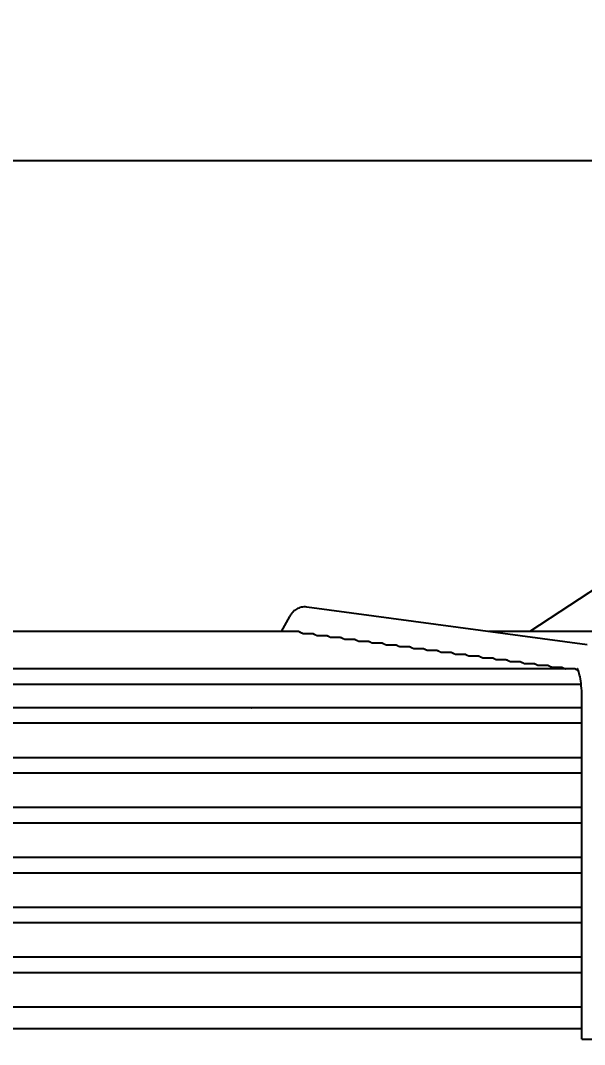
# Model space of a CAD drawing. Header units: millimetres. Extents: x 17046 to 32328, y 18593 to 29476.
# Drawn here: x 17128.73 to 17132.83, y 18984.28 to 18991.71 of the extents above; entities that cross this region are included whole.
import ezdxf

# ---------------------------------------------------------------- set-up
doc = ezdxf.new("R2010")
doc.units = ezdxf.units.MM
doc.header["$LTSCALE"] = 5
doc.layers.add('UNIT', color=6, linetype='Continuous')
doc.layers.add('WS-NO-CONTROL', color=3, linetype='Continuous')
doc.styles.add('SUBMITTAL', font='romans.shx', dxfattribs={"width": 0.75})
doc.dimstyles.new('SUBMITTAL', dxfattribs={"dimtxt": 0.09375, "dimasz": 0.09375, "dimexe": 0.03125, "dimexo": 0.0625, "dimgap": 0.0625, "dimtad": 0, "dimdec": 4, "dimzin": 4, "dimdsep": 46, "dimlunit": 4, "dimtxsty": 'SUBMITTAL', "dimcen": 0.09375, "dimclre": 6, "dimadec": 0, "dimazin": 0, "dimtfac": 1, "dimtdec": 0, "dimtofl": 0, "dimtmove": 0, "dimatfit": 3, "dimfxl": 0, "dimfrac": 2, "dimtolj": 1, "dimtzin": 4, "dimarcsym": 0})

# ---------------------------------------------------------------- blocks, each defined once
blk = doc.blocks.new('*D71')
at = {"layer": 'WS-NO-CONTROL', "color": 6, "lineweight": -2}
for p, q in [((17101.1492, 18976.129), (17101.1492, 19017.2585)), ((17159.2999, 18975.8606), (17159.2999, 19017.2585))]:
    blk.add_line(p, q, dxfattribs=at)
at = {"layer": 'WS-NO-CONTROL', "color": 3, "lineweight": -2}
for p, q in [((17101.1492, 19014.4417), (17096.2198, 19014.4417)), ((17154.3705, 19014.4417), (17106.0786, 19014.4417))]:
    blk.add_line(p, q, dxfattribs=at)
at = {"layer": 'WS-NO-CONTROL', "color": 3}
for points in [[(17106.0786, 19015.2633), (17106.0786, 19013.6202), (17101.1492, 19014.4417)], [(17154.3705, 19015.2633), (17154.3705, 19013.6202), (17159.2999, 19014.4417)]]:
    blk.add_solid(points, dxfattribs=at)
at = {"layer": 'WS-NO-CONTROL', "color": 3, "insert": (17077.4704, 19014.4417), "char_height": 4.9294, "attachment_point": 5, "style": 'SUBMITTAL'}
blk.add_mtext('\\A1;4\'-10 1/8"', dxfattribs=at)
blk = doc.blocks.new('*D72')
at = {"layer": 'WS-NO-CONTROL', "color": 6, "lineweight": -2}
for p, q in [((17101.1492, 18976.129), (17101.1492, 19003.6626)), ((17136.7861, 18975.8606), (17136.7861, 19003.6626))]:
    blk.add_line(p, q, dxfattribs=at)
at = {"layer": 'WS-NO-CONTROL', "color": 3, "lineweight": -2}
for p, q in [((17101.1492, 19000.8458), (17096.2198, 19000.8458)), ((17131.8567, 19000.8458), (17106.0786, 19000.8458))]:
    blk.add_line(p, q, dxfattribs=at)
at = {"layer": 'WS-NO-CONTROL', "color": 3}
for points in [[(17106.0786, 19001.6673), (17106.0786, 19000.0242), (17101.1492, 19000.8458)], [(17131.8567, 19001.6673), (17131.8567, 19000.0242), (17136.7861, 19000.8458)]]:
    blk.add_solid(points, dxfattribs=at)
at = {"layer": 'WS-NO-CONTROL', "color": 3, "insert": (17077.4704, 19000.8458), "char_height": 4.9294, "attachment_point": 5, "style": 'SUBMITTAL'}
blk.add_mtext('\\A1;2\'-11 5/8"', dxfattribs=at)

msp = doc.modelspace()

# ---------------------------------------------------------------- linework, layer by layer
at = {"layer": 'UNIT'}
for p, q in [((17123.7116, 18990.6942), (17133.791, 18990.6942)), ((17133.3663, 18987.8889), (17132.4294, 18987.2749)), ((17132.8461, 18987.1783), (17130.8106, 18987.4529)), ((17130.6858, 18987.383), (17130.6258, 18987.2749)), ((17130.7526, 18987.2749), (17126.75, 18987.2749)), ((17130.7861, 18987.2601), (17130.8545, 18987.2601)), ((17130.8861, 18987.2466), (17130.9547, 18987.2466)), ((17130.9862, 18987.2331), (17131.0549, 18987.2331)), ((17133.6355, 18987.2749), (17132.1299, 18987.2749)), ((17131.0864, 18987.2196), (17131.1552, 18987.2196)), ((17131.1866, 18987.2061), (17131.2555, 18987.2061)), ((17131.2868, 18987.1926), (17131.3556, 18987.1926)), ((17131.387, 18987.1791), (17131.4558, 18987.1791)), ((17131.4872, 18987.1657), (17131.5561, 18987.1657)), ((17131.5873, 18987.1522), (17131.6563, 18987.1522)), ((17131.6875, 18987.1387), (17131.7565, 18987.1387)), ((17131.7877, 18987.1252), (17131.8567, 18987.1252)), ((17131.8879, 18987.1117), (17131.9569, 18987.1117)), ((17131.9881, 18987.0982), (17132.0572, 18987.0982)), ((17132.0883, 18987.0847), (17132.1575, 18987.0847)), ((17132.7587, 18987.0037), (17124.7439, 18987.0037)), ((17132.1884, 18987.0712), (17132.2576, 18987.0712)), ((17132.2886, 18987.0577), (17132.3578, 18987.0577)), ((17132.3888, 18987.0442), (17132.4581, 18987.0442)), ((17132.489, 18987.0307), (17132.5583, 18987.0307)), ((17132.5892, 18987.0172), (17132.6585, 18987.0172)), ((17124.7002, 18986.8935), (17132.8024, 18986.8935)), ((17132.8082, 18984.3163), (17132.8082, 18986.7856)), ((17132.8082, 18986.7218), (17124.6944, 18986.7218)), ((17132.0296, 18986.7232), (17132.0296, 18986.7218)), ((17124.6944, 18986.6115), (17132.8082, 18986.6115)), ((17132.8082, 18986.3596), (17124.6944, 18986.3596)), ((17124.6944, 18986.2493), (17132.8082, 18986.2493)), ((17132.8082, 18985.9974), (17124.6944, 18985.9974)), ((17124.6944, 18985.8871), (17132.8082, 18985.8871)), ((17132.8082, 18985.6352), (17124.6944, 18985.6352)), ((17124.6944, 18985.5249), (17132.8082, 18985.5249)), ((17132.8082, 18985.2729), (17124.6944, 18985.2729)), ((17124.6944, 18985.1627), (17132.8082, 18985.1627)), ((17132.8082, 18984.9107), (17124.6944, 18984.9107)), ((17124.6944, 18984.8005), (17132.8082, 18984.8005)), ((17132.8082, 18984.5485), (17124.6944, 18984.5485)), ((17124.6944, 18984.395), (17132.8082, 18984.395)), ((17132.8082, 18984.3163), (17133.0051, 18984.3163))]:
    msp.add_line(p, q, dxfattribs=at)
for centre, start, end in [((17129.9064, 18986.73), 353.99009, 355.0051), ((17130.6938, 18986.73), 184.9949, 186.00991)]:
    msp.add_arc(centre, 0.0787, start, end, dxfattribs=at)
for major_axis, start_param, end_param in [((-0.0861, 0.0478), 1.366612, 1.389255), ((0.0861, -0.0478), 6.024051, 6.046695)]:
    msp.add_ellipse((17130.4677, 18986.7872), major_axis=major_axis, ratio=0.875426, start_param=start_param, end_param=end_param, dxfattribs=at)
for points, knots in [([(17130.8106, 18987.4529), (17130.7974, 18987.4547), (17130.7833, 18987.454), (17130.7577, 18987.4482), (17130.7462, 18987.4432), (17130.7272, 18987.4319), (17130.7195, 18987.4256), (17130.7068, 18987.4132), (17130.7016, 18987.407), (17130.6928, 18987.3949), (17130.6891, 18987.389), (17130.6858, 18987.3831), (17130.6858, 18987.383), (17130.6858, 18987.383)], [3.1066861, 3.1066861, 3.1066861, 3.1066861, 3.1999885, 3.1999885, 3.2942363, 3.2942363, 3.388484, 3.388484, 3.4827318, 3.4827318, 3.5769796, 3.5769796, 3.577925, 3.577925, 3.577925, 3.577925]), ([(17130.7526, 18987.2749), (17130.7526, 18987.2749), (17130.7526, 18987.2749), (17130.7527, 18987.2749), (17130.7529, 18987.2749), (17130.7532, 18987.2748), (17130.7535, 18987.2748), (17130.7538, 18987.2747), (17130.7541, 18987.2746), (17130.7545, 18987.2745), (17130.7548, 18987.2744), (17130.7553, 18987.2742), (17130.7557, 18987.2741), (17130.7561, 18987.2739), (17130.7566, 18987.2737), (17130.7571, 18987.2734), (17130.7577, 18987.2732), (17130.7582, 18987.273), (17130.7588, 18987.2727), (17130.7594, 18987.2724), (17130.76, 18987.2721), (17130.7607, 18987.2717), (17130.7614, 18987.2714), (17130.7621, 18987.2711), (17130.7628, 18987.2707), (17130.7636, 18987.2703), (17130.7644, 18987.2699), (17130.7652, 18987.2695), (17130.766, 18987.2691), (17130.7669, 18987.2686), (17130.7678, 18987.2682), (17130.7687, 18987.2677), (17130.7697, 18987.2672), (17130.7707, 18987.2667), (17130.7717, 18987.2662), (17130.7728, 18987.2657), (17130.7739, 18987.2652), (17130.775, 18987.2647), (17130.7761, 18987.2642), (17130.7773, 18987.2636), (17130.7785, 18987.2631), (17130.7798, 18987.2626), (17130.7811, 18987.262), (17130.7824, 18987.2615), (17130.7838, 18987.261), (17130.7852, 18987.2605), (17130.7855, 18987.2603), (17130.7858, 18987.2602), (17130.7861, 18987.2601)], [0.4847824, 0.4847824, 0.4847824, 0.4847824, 0.4878049, 0.4878049, 0.4878049, 0.5121951, 0.5121951, 0.5121951, 0.5365854, 0.5365854, 0.5365854, 0.5609756, 0.5609756, 0.5609756, 0.5853659, 0.5853659, 0.5853659, 0.6097561, 0.6097561, 0.6097561, 0.6341463, 0.6341463, 0.6341463, 0.6585366, 0.6585366, 0.6585366, 0.6829268, 0.6829268, 0.6829268, 0.7073171, 0.7073171, 0.7073171, 0.7317073, 0.7317073, 0.7317073, 0.7560976, 0.7560976, 0.7560976, 0.7804878, 0.7804878, 0.7804878, 0.804878, 0.804878, 0.804878, 0.8292683, 0.8292683, 0.8292683, 0.834397, 0.834397, 0.834397, 0.834397]), ([(17130.8545, 18987.2601), (17130.8545, 18987.2601), (17130.8545, 18987.2601), (17130.8546, 18987.2601), (17130.8548, 18987.2601), (17130.8551, 18987.2601), (17130.8553, 18987.26), (17130.8556, 18987.26), (17130.856, 18987.2599), (17130.8563, 18987.2598), (17130.8567, 18987.2596), (17130.8571, 18987.2595), (17130.8575, 18987.2593), (17130.858, 18987.2592), (17130.8584, 18987.259), (17130.8589, 18987.2588), (17130.8594, 18987.2585), (17130.86, 18987.2583), (17130.8605, 18987.258), (17130.8611, 18987.2578), (17130.8617, 18987.2575), (17130.8624, 18987.2572), (17130.863, 18987.2569), (17130.8637, 18987.2565), (17130.8645, 18987.2562), (17130.8652, 18987.2558), (17130.866, 18987.2554), (17130.8668, 18987.255), (17130.8676, 18987.2546), (17130.8684, 18987.2542), (17130.8693, 18987.2538), (17130.8702, 18987.2534), (17130.8712, 18987.2529), (17130.8721, 18987.2524), (17130.8731, 18987.252), (17130.8741, 18987.2515), (17130.8752, 18987.251), (17130.8763, 18987.2505), (17130.8774, 18987.25), (17130.8786, 18987.2495), (17130.8798, 18987.249), (17130.881, 18987.2485), (17130.8823, 18987.248), (17130.8835, 18987.2476), (17130.8848, 18987.2471), (17130.8861, 18987.2466)], [0.4842301, 0.4842301, 0.4842301, 0.4842301, 0.4878049, 0.4878049, 0.4878049, 0.5121951, 0.5121951, 0.5121951, 0.5365854, 0.5365854, 0.5365854, 0.5609756, 0.5609756, 0.5609756, 0.5853659, 0.5853659, 0.5853659, 0.6097561, 0.6097561, 0.6097561, 0.6341463, 0.6341463, 0.6341463, 0.6585366, 0.6585366, 0.6585366, 0.6829268, 0.6829268, 0.6829268, 0.7073171, 0.7073171, 0.7073171, 0.7317073, 0.7317073, 0.7317073, 0.7560976, 0.7560976, 0.7560976, 0.7804878, 0.7804878, 0.7804878, 0.804878, 0.804878, 0.804878, 0.8279727, 0.8279727, 0.8279727, 0.8279727]), ([(17130.9547, 18987.2466), (17130.9547, 18987.2466), (17130.9548, 18987.2466), (17130.9548, 18987.2466), (17130.955, 18987.2466), (17130.9553, 18987.2466), (17130.9556, 18987.2465), (17130.9559, 18987.2465), (17130.9562, 18987.2464), (17130.9566, 18987.2463), (17130.9569, 18987.2461), (17130.9573, 18987.246), (17130.9577, 18987.2458), (17130.9582, 18987.2457), (17130.9586, 18987.2455), (17130.9592, 18987.2453), (17130.9597, 18987.245), (17130.9602, 18987.2448), (17130.9608, 18987.2445), (17130.9614, 18987.2443), (17130.962, 18987.244), (17130.9626, 18987.2437), (17130.9633, 18987.2433), (17130.964, 18987.243), (17130.9647, 18987.2427), (17130.9654, 18987.2423), (17130.9662, 18987.2419), (17130.967, 18987.2415), (17130.9678, 18987.2411), (17130.9687, 18987.2407), (17130.9696, 18987.2403), (17130.9704, 18987.2398), (17130.9714, 18987.2394), (17130.9724, 18987.2389), (17130.9734, 18987.2385), (17130.9744, 18987.238), (17130.9755, 18987.2375), (17130.9765, 18987.237), (17130.9777, 18987.2365), (17130.9788, 18987.236), (17130.98, 18987.2355), (17130.9812, 18987.235), (17130.9825, 18987.2345), (17130.9837, 18987.2341), (17130.985, 18987.2336), (17130.9862, 18987.2331)], [0.4842433, 0.4842433, 0.4842433, 0.4842433, 0.4878049, 0.4878049, 0.4878049, 0.5121951, 0.5121951, 0.5121951, 0.5365854, 0.5365854, 0.5365854, 0.5609756, 0.5609756, 0.5609756, 0.5853659, 0.5853659, 0.5853659, 0.6097561, 0.6097561, 0.6097561, 0.6341463, 0.6341463, 0.6341463, 0.6585366, 0.6585366, 0.6585366, 0.6829268, 0.6829268, 0.6829268, 0.7073171, 0.7073171, 0.7073171, 0.7317073, 0.7317073, 0.7317073, 0.7560976, 0.7560976, 0.7560976, 0.7804878, 0.7804878, 0.7804878, 0.804878, 0.804878, 0.804878, 0.8276206, 0.8276206, 0.8276206, 0.8276206]), ([(17131.0549, 18987.2331), (17131.055, 18987.2331), (17131.055, 18987.2331), (17131.055, 18987.2331), (17131.0552, 18987.2331), (17131.0555, 18987.2331), (17131.0558, 18987.233), (17131.0561, 18987.233), (17131.0564, 18987.2329), (17131.0568, 18987.2328), (17131.0571, 18987.2326), (17131.0575, 18987.2325), (17131.058, 18987.2323), (17131.0584, 18987.2322), (17131.0589, 18987.232), (17131.0594, 18987.2318), (17131.0599, 18987.2315), (17131.0604, 18987.2313), (17131.061, 18987.231), (17131.0616, 18987.2308), (17131.0622, 18987.2305), (17131.0629, 18987.2302), (17131.0635, 18987.2298), (17131.0642, 18987.2295), (17131.0649, 18987.2292), (17131.0657, 18987.2288), (17131.0664, 18987.2284), (17131.0672, 18987.228), (17131.068, 18987.2276), (17131.0689, 18987.2272), (17131.0698, 18987.2268), (17131.0707, 18987.2263), (17131.0716, 18987.2259), (17131.0726, 18987.2254), (17131.0736, 18987.225), (17131.0746, 18987.2245), (17131.0757, 18987.224), (17131.0768, 18987.2235), (17131.0779, 18987.223), (17131.0791, 18987.2225), (17131.0803, 18987.222), (17131.0815, 18987.2215), (17131.0828, 18987.221), (17131.0839, 18987.2206), (17131.0852, 18987.2201), (17131.0864, 18987.2196)], [0.4842566, 0.4842566, 0.4842566, 0.4842566, 0.4878049, 0.4878049, 0.4878049, 0.5121951, 0.5121951, 0.5121951, 0.5365854, 0.5365854, 0.5365854, 0.5609756, 0.5609756, 0.5609756, 0.5853659, 0.5853659, 0.5853659, 0.6097561, 0.6097561, 0.6097561, 0.6341463, 0.6341463, 0.6341463, 0.6585366, 0.6585366, 0.6585366, 0.6829268, 0.6829268, 0.6829268, 0.7073171, 0.7073171, 0.7073171, 0.7317073, 0.7317073, 0.7317073, 0.7560976, 0.7560976, 0.7560976, 0.7804878, 0.7804878, 0.7804878, 0.804878, 0.804878, 0.804878, 0.827268, 0.827268, 0.827268, 0.827268]), ([(17131.1552, 18987.2196), (17131.1552, 18987.2196), (17131.1552, 18987.2196), (17131.1552, 18987.2196), (17131.1555, 18987.2196), (17131.1557, 18987.2196), (17131.156, 18987.2195), (17131.1563, 18987.2195), (17131.1566, 18987.2194), (17131.157, 18987.2193), (17131.1574, 18987.2192), (17131.1578, 18987.219), (17131.1582, 18987.2188), (17131.1586, 18987.2187), (17131.1591, 18987.2185), (17131.1596, 18987.2183), (17131.1601, 18987.218), (17131.1607, 18987.2178), (17131.1612, 18987.2175), (17131.1618, 18987.2173), (17131.1624, 18987.217), (17131.1631, 18987.2167), (17131.1637, 18987.2163), (17131.1644, 18987.216), (17131.1652, 18987.2157), (17131.1659, 18987.2153), (17131.1667, 18987.2149), (17131.1675, 18987.2145), (17131.1683, 18987.2141), (17131.1691, 18987.2137), (17131.17, 18987.2133), (17131.1709, 18987.2128), (17131.1719, 18987.2124), (17131.1728, 18987.2119), (17131.1738, 18987.2115), (17131.1749, 18987.211), (17131.1759, 18987.2105), (17131.177, 18987.21), (17131.1781, 18987.2095), (17131.1793, 18987.209), (17131.1805, 18987.2085), (17131.1817, 18987.208), (17131.183, 18987.2075), (17131.1842, 18987.207), (17131.1854, 18987.2066), (17131.1866, 18987.2061)], [0.48427, 0.48427, 0.48427, 0.48427, 0.4878049, 0.4878049, 0.4878049, 0.5121951, 0.5121951, 0.5121951, 0.5365854, 0.5365854, 0.5365854, 0.5609756, 0.5609756, 0.5609756, 0.5853659, 0.5853659, 0.5853659, 0.6097561, 0.6097561, 0.6097561, 0.6341463, 0.6341463, 0.6341463, 0.6585366, 0.6585366, 0.6585366, 0.6829268, 0.6829268, 0.6829268, 0.7073171, 0.7073171, 0.7073171, 0.7317073, 0.7317073, 0.7317073, 0.7560976, 0.7560976, 0.7560976, 0.7804878, 0.7804878, 0.7804878, 0.804878, 0.804878, 0.804878, 0.8269153, 0.8269153, 0.8269153, 0.8269153]), ([(17131.2554, 18987.2061), (17131.2554, 18987.2061), (17131.2554, 18987.2061), (17131.2555, 18987.2061), (17131.2557, 18987.2061), (17131.2559, 18987.2061), (17131.2562, 18987.206), (17131.2565, 18987.206), (17131.2569, 18987.2059), (17131.2572, 18987.2058), (17131.2576, 18987.2057), (17131.258, 18987.2055), (17131.2584, 18987.2053), (17131.2589, 18987.2052), (17131.2593, 18987.205), (17131.2598, 18987.2048), (17131.2603, 18987.2045), (17131.2609, 18987.2043), (17131.2615, 18987.204), (17131.262, 18987.2038), (17131.2627, 18987.2035), (17131.2633, 18987.2032), (17131.264, 18987.2028), (17131.2647, 18987.2025), (17131.2654, 18987.2022), (17131.2661, 18987.2018), (17131.2669, 18987.2014), (17131.2677, 18987.201), (17131.2685, 18987.2006), (17131.2694, 18987.2002), (17131.2703, 18987.1998), (17131.2711, 18987.1993), (17131.2721, 18987.1989), (17131.2731, 18987.1984), (17131.2741, 18987.198), (17131.2751, 18987.1975), (17131.2762, 18987.197), (17131.2772, 18987.1965), (17131.2784, 18987.196), (17131.2796, 18987.1955), (17131.2807, 18987.195), (17131.282, 18987.1945), (17131.2832, 18987.194), (17131.2844, 18987.1935), (17131.2856, 18987.1931), (17131.2868, 18987.1926)], [0.4842834, 0.4842834, 0.4842834, 0.4842834, 0.4878049, 0.4878049, 0.4878049, 0.5121951, 0.5121951, 0.5121951, 0.5365854, 0.5365854, 0.5365854, 0.5609756, 0.5609756, 0.5609756, 0.5853659, 0.5853659, 0.5853659, 0.6097561, 0.6097561, 0.6097561, 0.6341463, 0.6341463, 0.6341463, 0.6585366, 0.6585366, 0.6585366, 0.6829268, 0.6829268, 0.6829268, 0.7073171, 0.7073171, 0.7073171, 0.7317073, 0.7317073, 0.7317073, 0.7560976, 0.7560976, 0.7560976, 0.7804878, 0.7804878, 0.7804878, 0.804878, 0.804878, 0.804878, 0.8265624, 0.8265624, 0.8265624, 0.8265624]), ([(17131.3556, 18987.1926), (17131.3556, 18987.1926), (17131.3557, 18987.1926), (17131.3557, 18987.1926), (17131.3559, 18987.1926), (17131.3562, 18987.1926), (17131.3565, 18987.1925), (17131.3568, 18987.1925), (17131.3571, 18987.1924), (17131.3575, 18987.1923), (17131.3578, 18987.1922), (17131.3582, 18987.192), (17131.3587, 18987.1919), (17131.3591, 18987.1917), (17131.3596, 18987.1915), (17131.3601, 18987.1913), (17131.3606, 18987.1911), (17131.3611, 18987.1908), (17131.3617, 18987.1905), (17131.3623, 18987.1903), (17131.3629, 18987.19), (17131.3635, 18987.1897), (17131.3642, 18987.1893), (17131.3649, 18987.189), (17131.3656, 18987.1887), (17131.3663, 18987.1883), (17131.3671, 18987.1879), (17131.3679, 18987.1875), (17131.3687, 18987.1871), (17131.3696, 18987.1867), (17131.3705, 18987.1863), (17131.3714, 18987.1858), (17131.3723, 18987.1854), (17131.3733, 18987.1849), (17131.3743, 18987.1844), (17131.3753, 18987.184), (17131.3764, 18987.1835), (17131.3775, 18987.183), (17131.3786, 18987.1825), (17131.3798, 18987.182), (17131.381, 18987.1815), (17131.3822, 18987.181), (17131.3835, 18987.1805), (17131.3846, 18987.18), (17131.3858, 18987.1796), (17131.387, 18987.1791)], [0.484297, 0.484297, 0.484297, 0.484297, 0.4878049, 0.4878049, 0.4878049, 0.5121951, 0.5121951, 0.5121951, 0.5365854, 0.5365854, 0.5365854, 0.5609756, 0.5609756, 0.5609756, 0.5853659, 0.5853659, 0.5853659, 0.6097561, 0.6097561, 0.6097561, 0.6341463, 0.6341463, 0.6341463, 0.6585366, 0.6585366, 0.6585366, 0.6829268, 0.6829268, 0.6829268, 0.7073171, 0.7073171, 0.7073171, 0.7317073, 0.7317073, 0.7317073, 0.7560976, 0.7560976, 0.7560976, 0.7804878, 0.7804878, 0.7804878, 0.804878, 0.804878, 0.804878, 0.8262097, 0.8262097, 0.8262097, 0.8262097]), ([(17131.4558, 18987.1791), (17131.4559, 18987.1791), (17131.4559, 18987.1791), (17131.4559, 18987.1791), (17131.4561, 18987.1791), (17131.4564, 18987.1791), (17131.4567, 18987.179), (17131.457, 18987.179), (17131.4573, 18987.1789), (17131.4577, 18987.1788), (17131.458, 18987.1787), (17131.4584, 18987.1785), (17131.4589, 18987.1784), (17131.4593, 18987.1782), (17131.4598, 18987.178), (17131.4603, 18987.1778), (17131.4608, 18987.1776), (17131.4613, 18987.1773), (17131.4619, 18987.177), (17131.4625, 18987.1768), (17131.4631, 18987.1765), (17131.4638, 18987.1762), (17131.4644, 18987.1758), (17131.4651, 18987.1755), (17131.4658, 18987.1751), (17131.4666, 18987.1748), (17131.4673, 18987.1744), (17131.4682, 18987.174), (17131.469, 18987.1736), (17131.4698, 18987.1732), (17131.4707, 18987.1728), (17131.4716, 18987.1723), (17131.4726, 18987.1719), (17131.4735, 18987.1714), (17131.4745, 18987.1709), (17131.4756, 18987.1705), (17131.4766, 18987.17), (17131.4777, 18987.1695), (17131.4789, 18987.169), (17131.48, 18987.1685), (17131.4812, 18987.168), (17131.4824, 18987.1675), (17131.4837, 18987.167), (17131.4848, 18987.1665), (17131.486, 18987.1661), (17131.4872, 18987.1657)], [0.4843105, 0.4843105, 0.4843105, 0.4843105, 0.4878049, 0.4878049, 0.4878049, 0.5121951, 0.5121951, 0.5121951, 0.5365854, 0.5365854, 0.5365854, 0.5609756, 0.5609756, 0.5609756, 0.5853659, 0.5853659, 0.5853659, 0.6097561, 0.6097561, 0.6097561, 0.6341463, 0.6341463, 0.6341463, 0.6585366, 0.6585366, 0.6585366, 0.6829268, 0.6829268, 0.6829268, 0.7073171, 0.7073171, 0.7073171, 0.7317073, 0.7317073, 0.7317073, 0.7560976, 0.7560976, 0.7560976, 0.7804878, 0.7804878, 0.7804878, 0.804878, 0.804878, 0.804878, 0.8258572, 0.8258572, 0.8258572, 0.8258572]), ([(17131.5561, 18987.1657), (17131.5561, 18987.1657), (17131.5561, 18987.1657), (17131.5561, 18987.1657), (17131.5564, 18987.1656), (17131.5566, 18987.1656), (17131.5569, 18987.1655), (17131.5572, 18987.1655), (17131.5575, 18987.1654), (17131.5579, 18987.1653), (17131.5583, 18987.1652), (17131.5587, 18987.165), (17131.5591, 18987.1649), (17131.5595, 18987.1647), (17131.56, 18987.1645), (17131.5605, 18987.1643), (17131.561, 18987.1641), (17131.5616, 18987.1638), (17131.5621, 18987.1635), (17131.5627, 18987.1633), (17131.5633, 18987.163), (17131.564, 18987.1627), (17131.5647, 18987.1623), (17131.5653, 18987.162), (17131.5661, 18987.1616), (17131.5668, 18987.1613), (17131.5676, 18987.1609), (17131.5684, 18987.1605), (17131.5692, 18987.1601), (17131.5701, 18987.1597), (17131.5709, 18987.1593), (17131.5718, 18987.1588), (17131.5728, 18987.1584), (17131.5738, 18987.1579), (17131.5748, 18987.1574), (17131.5758, 18987.1569), (17131.5769, 18987.1565), (17131.578, 18987.156), (17131.5791, 18987.1555), (17131.5803, 18987.155), (17131.5814, 18987.1545), (17131.5827, 18987.154), (17131.584, 18987.1534), (17131.585, 18987.153), (17131.5862, 18987.1526), (17131.5873, 18987.1522)], [0.484326, 0.484326, 0.484326, 0.484326, 0.4878049, 0.4878049, 0.4878049, 0.5121951, 0.5121951, 0.5121951, 0.5365854, 0.5365854, 0.5365854, 0.5609756, 0.5609756, 0.5609756, 0.5853659, 0.5853659, 0.5853659, 0.6097561, 0.6097561, 0.6097561, 0.6341463, 0.6341463, 0.6341463, 0.6585366, 0.6585366, 0.6585366, 0.6829268, 0.6829268, 0.6829268, 0.7073171, 0.7073171, 0.7073171, 0.7317073, 0.7317073, 0.7317073, 0.7560976, 0.7560976, 0.7560976, 0.7804878, 0.7804878, 0.7804878, 0.804878, 0.804878, 0.804878, 0.8255542, 0.8255542, 0.8255542, 0.8255542]), ([(17131.6563, 18987.1522), (17131.6563, 18987.1522), (17131.6563, 18987.1522), (17131.6564, 18987.1522), (17131.6566, 18987.1521), (17131.6568, 18987.1521), (17131.6571, 18987.1521), (17131.6574, 18987.152), (17131.6578, 18987.1519), (17131.6581, 18987.1518), (17131.6585, 18987.1517), (17131.6589, 18987.1515), (17131.6593, 18987.1514), (17131.6598, 18987.1512), (17131.6602, 18987.151), (17131.6607, 18987.1508), (17131.6613, 18987.1506), (17131.6618, 18987.1503), (17131.6624, 18987.15), (17131.663, 18987.1498), (17131.6636, 18987.1495), (17131.6642, 18987.1492), (17131.6649, 18987.1488), (17131.6656, 18987.1485), (17131.6663, 18987.1481), (17131.667, 18987.1478), (17131.6678, 18987.1474), (17131.6686, 18987.147), (17131.6694, 18987.1466), (17131.6703, 18987.1462), (17131.6712, 18987.1457), (17131.6721, 18987.1453), (17131.673, 18987.1449), (17131.674, 18987.1444), (17131.675, 18987.1439), (17131.676, 18987.1434), (17131.6771, 18987.1429), (17131.6782, 18987.1425), (17131.6793, 18987.142), (17131.6805, 18987.1415), (17131.6817, 18987.1409), (17131.6829, 18987.1404), (17131.6842, 18987.1399), (17131.6853, 18987.1395), (17131.6864, 18987.1391), (17131.6875, 18987.1387)], [0.48434, 0.48434, 0.48434, 0.48434, 0.4878049, 0.4878049, 0.4878049, 0.5121951, 0.5121951, 0.5121951, 0.5365854, 0.5365854, 0.5365854, 0.5609756, 0.5609756, 0.5609756, 0.5853659, 0.5853659, 0.5853659, 0.6097561, 0.6097561, 0.6097561, 0.6341463, 0.6341463, 0.6341463, 0.6585366, 0.6585366, 0.6585366, 0.6829268, 0.6829268, 0.6829268, 0.7073171, 0.7073171, 0.7073171, 0.7317073, 0.7317073, 0.7317073, 0.7560976, 0.7560976, 0.7560976, 0.7804878, 0.7804878, 0.7804878, 0.804878, 0.804878, 0.804878, 0.8252026, 0.8252026, 0.8252026, 0.8252026]), ([(17131.7565, 18987.1387), (17131.7565, 18987.1387), (17131.7566, 18987.1387), (17131.7566, 18987.1387), (17131.7568, 18987.1387), (17131.7571, 18987.1386), (17131.7574, 18987.1386), (17131.7577, 18987.1385), (17131.758, 18987.1384), (17131.7584, 18987.1383), (17131.7587, 18987.1382), (17131.7591, 18987.138), (17131.7596, 18987.1379), (17131.76, 18987.1377), (17131.7605, 18987.1375), (17131.761, 18987.1373), (17131.7615, 18987.1371), (17131.762, 18987.1368), (17131.7626, 18987.1365), (17131.7632, 18987.1363), (17131.7638, 18987.136), (17131.7645, 18987.1357), (17131.7651, 18987.1353), (17131.7658, 18987.135), (17131.7665, 18987.1346), (17131.7673, 18987.1343), (17131.768, 18987.1339), (17131.7688, 18987.1335), (17131.7697, 18987.1331), (17131.7705, 18987.1327), (17131.7714, 18987.1322), (17131.7723, 18987.1318), (17131.7733, 18987.1313), (17131.7742, 18987.1309), (17131.7752, 18987.1304), (17131.7763, 18987.1299), (17131.7773, 18987.1294), (17131.7784, 18987.1289), (17131.7796, 18987.1284), (17131.7807, 18987.1279), (17131.7819, 18987.1274), (17131.7832, 18987.1269), (17131.7844, 18987.1264), (17131.7855, 18987.126), (17131.7866, 18987.1256), (17131.7877, 18987.1252)], [0.484354, 0.484354, 0.484354, 0.484354, 0.4878049, 0.4878049, 0.4878049, 0.5121951, 0.5121951, 0.5121951, 0.5365854, 0.5365854, 0.5365854, 0.5609756, 0.5609756, 0.5609756, 0.5853659, 0.5853659, 0.5853659, 0.6097561, 0.6097561, 0.6097561, 0.6341463, 0.6341463, 0.6341463, 0.6585366, 0.6585366, 0.6585366, 0.6829268, 0.6829268, 0.6829268, 0.7073171, 0.7073171, 0.7073171, 0.7317073, 0.7317073, 0.7317073, 0.7560976, 0.7560976, 0.7560976, 0.7804878, 0.7804878, 0.7804878, 0.804878, 0.804878, 0.804878, 0.8248515, 0.8248515, 0.8248515, 0.8248515]), ([(17131.8567, 18987.1252), (17131.8568, 18987.1252), (17131.8568, 18987.1252), (17131.8568, 18987.1252), (17131.857, 18987.1252), (17131.8573, 18987.1251), (17131.8576, 18987.1251), (17131.8579, 18987.125), (17131.8582, 18987.1249), (17131.8586, 18987.1248), (17131.8589, 18987.1247), (17131.8593, 18987.1245), (17131.8598, 18987.1244), (17131.8602, 18987.1242), (17131.8607, 18987.124), (17131.8612, 18987.1238), (17131.8617, 18987.1236), (17131.8623, 18987.1233), (17131.8628, 18987.123), (17131.8634, 18987.1228), (17131.864, 18987.1225), (17131.8647, 18987.1222), (17131.8653, 18987.1218), (17131.866, 18987.1215), (17131.8668, 18987.1211), (17131.8675, 18987.1208), (17131.8683, 18987.1204), (17131.8691, 18987.12), (17131.8699, 18987.1196), (17131.8708, 18987.1192), (17131.8716, 18987.1187), (17131.8725, 18987.1183), (17131.8735, 18987.1178), (17131.8745, 18987.1174), (17131.8755, 18987.1169), (17131.8765, 18987.1164), (17131.8776, 18987.1159), (17131.8787, 18987.1154), (17131.8798, 18987.1149), (17131.881, 18987.1144), (17131.8822, 18987.1139), (17131.8834, 18987.1134), (17131.8847, 18987.1129), (17131.8857, 18987.1125), (17131.8868, 18987.1121), (17131.8879, 18987.1117)], [0.484368, 0.484368, 0.484368, 0.484368, 0.4878049, 0.4878049, 0.4878049, 0.5121951, 0.5121951, 0.5121951, 0.5365854, 0.5365854, 0.5365854, 0.5609756, 0.5609756, 0.5609756, 0.5853659, 0.5853659, 0.5853659, 0.6097561, 0.6097561, 0.6097561, 0.6341463, 0.6341463, 0.6341463, 0.6585366, 0.6585366, 0.6585366, 0.6829268, 0.6829268, 0.6829268, 0.7073171, 0.7073171, 0.7073171, 0.7317073, 0.7317073, 0.7317073, 0.7560976, 0.7560976, 0.7560976, 0.7804878, 0.7804878, 0.7804878, 0.804878, 0.804878, 0.804878, 0.824501, 0.824501, 0.824501, 0.824501]), ([(17131.9569, 18987.1117), (17131.957, 18987.1117), (17131.957, 18987.1117), (17131.957, 18987.1117), (17131.9573, 18987.1117), (17131.9575, 18987.1116), (17131.9578, 18987.1116), (17131.9581, 18987.1115), (17131.9584, 18987.1114), (17131.9588, 18987.1113), (17131.9592, 18987.1112), (17131.9596, 18987.111), (17131.96, 18987.1109), (17131.9604, 18987.1107), (17131.9609, 18987.1105), (17131.9614, 18987.1103), (17131.9619, 18987.1101), (17131.9625, 18987.1098), (17131.9631, 18987.1095), (17131.9636, 18987.1093), (17131.9643, 18987.109), (17131.9649, 18987.1087), (17131.9656, 18987.1083), (17131.9663, 18987.108), (17131.967, 18987.1076), (17131.9677, 18987.1073), (17131.9685, 18987.1069), (17131.9693, 18987.1065), (17131.9701, 18987.1061), (17131.971, 18987.1057), (17131.9719, 18987.1052), (17131.9728, 18987.1048), (17131.9737, 18987.1043), (17131.9747, 18987.1039), (17131.9757, 18987.1034), (17131.9767, 18987.1029), (17131.9778, 18987.1024), (17131.9789, 18987.1019), (17131.98, 18987.1014), (17131.9812, 18987.1009), (17131.9824, 18987.1004), (17131.9836, 18987.0999), (17131.9849, 18987.0994), (17131.9859, 18987.099), (17131.987, 18987.0986), (17131.9881, 18987.0982)], [0.484382, 0.484382, 0.484382, 0.484382, 0.4878049, 0.4878049, 0.4878049, 0.5121951, 0.5121951, 0.5121951, 0.5365854, 0.5365854, 0.5365854, 0.5609756, 0.5609756, 0.5609756, 0.5853659, 0.5853659, 0.5853659, 0.6097561, 0.6097561, 0.6097561, 0.6341463, 0.6341463, 0.6341463, 0.6585366, 0.6585366, 0.6585366, 0.6829268, 0.6829268, 0.6829268, 0.7073171, 0.7073171, 0.7073171, 0.7317073, 0.7317073, 0.7317073, 0.7560976, 0.7560976, 0.7560976, 0.7804878, 0.7804878, 0.7804878, 0.804878, 0.804878, 0.804878, 0.8241512, 0.8241512, 0.8241512, 0.8241512]), ([(17132.0572, 18987.0982), (17132.0572, 18987.0982), (17132.0572, 18987.0982), (17132.0573, 18987.0982), (17132.0575, 18987.0982), (17132.0577, 18987.0981), (17132.058, 18987.0981), (17132.0583, 18987.098), (17132.0587, 18987.0979), (17132.059, 18987.0978), (17132.0594, 18987.0977), (17132.0598, 18987.0975), (17132.0602, 18987.0974), (17132.0607, 18987.0972), (17132.0611, 18987.097), (17132.0617, 18987.0968), (17132.0622, 18987.0966), (17132.0627, 18987.0963), (17132.0633, 18987.096), (17132.0639, 18987.0958), (17132.0645, 18987.0955), (17132.0651, 18987.0952), (17132.0658, 18987.0948), (17132.0665, 18987.0945), (17132.0672, 18987.0941), (17132.068, 18987.0938), (17132.0687, 18987.0934), (17132.0695, 18987.093), (17132.0704, 18987.0926), (17132.0712, 18987.0922), (17132.0721, 18987.0917), (17132.073, 18987.0913), (17132.074, 18987.0908), (17132.0749, 18987.0904), (17132.0759, 18987.0899), (17132.077, 18987.0894), (17132.0781, 18987.0889), (17132.0791, 18987.0884), (17132.0803, 18987.0879), (17132.0815, 18987.0874), (17132.0826, 18987.0869), (17132.0839, 18987.0864), (17132.0852, 18987.0859), (17132.0862, 18987.0855), (17132.0872, 18987.0851), (17132.0883, 18987.0847)], [0.484396, 0.484396, 0.484396, 0.484396, 0.4878049, 0.4878049, 0.4878049, 0.5121951, 0.5121951, 0.5121951, 0.5365854, 0.5365854, 0.5365854, 0.5609756, 0.5609756, 0.5609756, 0.5853659, 0.5853659, 0.5853659, 0.6097561, 0.6097561, 0.6097561, 0.6341463, 0.6341463, 0.6341463, 0.6585366, 0.6585366, 0.6585366, 0.6829268, 0.6829268, 0.6829268, 0.7073171, 0.7073171, 0.7073171, 0.7317073, 0.7317073, 0.7317073, 0.7560976, 0.7560976, 0.7560976, 0.7804878, 0.7804878, 0.7804878, 0.804878, 0.804878, 0.804878, 0.823802, 0.823802, 0.823802, 0.823802]), ([(17132.1574, 18987.0847), (17132.1574, 18987.0847), (17132.1575, 18987.0847), (17132.1575, 18987.0847), (17132.1577, 18987.0847), (17132.158, 18987.0846), (17132.1583, 18987.0846), (17132.1586, 18987.0845), (17132.1589, 18987.0844), (17132.1593, 18987.0843), (17132.1596, 18987.0842), (17132.16, 18987.084), (17132.1605, 18987.0839), (17132.1609, 18987.0837), (17132.1614, 18987.0835), (17132.1619, 18987.0833), (17132.1624, 18987.0831), (17132.1629, 18987.0828), (17132.1635, 18987.0825), (17132.1641, 18987.0823), (17132.1647, 18987.082), (17132.1654, 18987.0817), (17132.166, 18987.0813), (17132.1667, 18987.081), (17132.1675, 18987.0806), (17132.1682, 18987.0803), (17132.169, 18987.0799), (17132.1698, 18987.0795), (17132.1706, 18987.0791), (17132.1714, 18987.0787), (17132.1723, 18987.0782), (17132.1732, 18987.0778), (17132.1742, 18987.0773), (17132.1752, 18987.0768), (17132.1762, 18987.0764), (17132.1772, 18987.0759), (17132.1783, 18987.0754), (17132.1794, 18987.0749), (17132.1805, 18987.0744), (17132.1817, 18987.0739), (17132.1829, 18987.0734), (17132.1841, 18987.0729), (17132.1854, 18987.0724), (17132.1864, 18987.072), (17132.1874, 18987.0716), (17132.1884, 18987.0712)], [0.48441, 0.48441, 0.48441, 0.48441, 0.4878049, 0.4878049, 0.4878049, 0.5121951, 0.5121951, 0.5121951, 0.5365854, 0.5365854, 0.5365854, 0.5609756, 0.5609756, 0.5609756, 0.5853659, 0.5853659, 0.5853659, 0.6097561, 0.6097561, 0.6097561, 0.6341463, 0.6341463, 0.6341463, 0.6585366, 0.6585366, 0.6585366, 0.6829268, 0.6829268, 0.6829268, 0.7073171, 0.7073171, 0.7073171, 0.7317073, 0.7317073, 0.7317073, 0.7560976, 0.7560976, 0.7560976, 0.7804878, 0.7804878, 0.7804878, 0.804878, 0.804878, 0.804878, 0.8234536, 0.8234536, 0.8234536, 0.8234536]), ([(17132.2576, 18987.0712), (17132.2576, 18987.0712), (17132.2577, 18987.0712), (17132.2577, 18987.0712), (17132.2579, 18987.0712), (17132.2582, 18987.0711), (17132.2585, 18987.0711), (17132.2588, 18987.071), (17132.2591, 18987.0709), (17132.2595, 18987.0708), (17132.2598, 18987.0707), (17132.2603, 18987.0706), (17132.2607, 18987.0704), (17132.2611, 18987.0702), (17132.2616, 18987.07), (17132.2621, 18987.0698), (17132.2626, 18987.0696), (17132.2632, 18987.0693), (17132.2637, 18987.069), (17132.2643, 18987.0688), (17132.2649, 18987.0685), (17132.2656, 18987.0682), (17132.2663, 18987.0678), (17132.267, 18987.0675), (17132.2677, 18987.0671), (17132.2684, 18987.0668), (17132.2692, 18987.0664), (17132.27, 18987.066), (17132.2708, 18987.0656), (17132.2717, 18987.0652), (17132.2726, 18987.0647), (17132.2735, 18987.0643), (17132.2744, 18987.0638), (17132.2754, 18987.0633), (17132.2764, 18987.0629), (17132.2774, 18987.0624), (17132.2785, 18987.0619), (17132.2796, 18987.0614), (17132.2807, 18987.0609), (17132.2819, 18987.0604), (17132.2831, 18987.0599), (17132.2844, 18987.0594), (17132.2856, 18987.0588), (17132.2866, 18987.0585), (17132.2876, 18987.0581), (17132.2886, 18987.0577)], [0.4844239, 0.4844239, 0.4844239, 0.4844239, 0.4878049, 0.4878049, 0.4878049, 0.5121951, 0.5121951, 0.5121951, 0.5365854, 0.5365854, 0.5365854, 0.5609756, 0.5609756, 0.5609756, 0.5853659, 0.5853659, 0.5853659, 0.6097561, 0.6097561, 0.6097561, 0.6341463, 0.6341463, 0.6341463, 0.6585366, 0.6585366, 0.6585366, 0.6829268, 0.6829268, 0.6829268, 0.7073171, 0.7073171, 0.7073171, 0.7317073, 0.7317073, 0.7317073, 0.7560976, 0.7560976, 0.7560976, 0.7804878, 0.7804878, 0.7804878, 0.804878, 0.804878, 0.804878, 0.823106, 0.823106, 0.823106, 0.823106]), ([(17132.3578, 18987.0577), (17132.3579, 18987.0577), (17132.3579, 18987.0577), (17132.3579, 18987.0577), (17132.3582, 18987.0577), (17132.3584, 18987.0576), (17132.3587, 18987.0576), (17132.359, 18987.0575), (17132.3593, 18987.0574), (17132.3597, 18987.0573), (17132.3601, 18987.0572), (17132.3605, 18987.0571), (17132.3609, 18987.0569), (17132.3614, 18987.0567), (17132.3618, 18987.0565), (17132.3623, 18987.0563), (17132.3628, 18987.0561), (17132.3634, 18987.0558), (17132.364, 18987.0556), (17132.3646, 18987.0553), (17132.3652, 18987.055), (17132.3658, 18987.0547), (17132.3665, 18987.0543), (17132.3672, 18987.054), (17132.3679, 18987.0536), (17132.3687, 18987.0533), (17132.3694, 18987.0529), (17132.3702, 18987.0525), (17132.3711, 18987.0521), (17132.3719, 18987.0516), (17132.3728, 18987.0512), (17132.3737, 18987.0508), (17132.3747, 18987.0503), (17132.3757, 18987.0498), (17132.3766, 18987.0494), (17132.3777, 18987.0489), (17132.3788, 18987.0484), (17132.3799, 18987.0479), (17132.381, 18987.0474), (17132.3822, 18987.0469), (17132.3834, 18987.0464), (17132.3846, 18987.0458), (17132.3859, 18987.0453), (17132.3868, 18987.0449), (17132.3878, 18987.0446), (17132.3888, 18987.0442)], [0.4844379, 0.4844379, 0.4844379, 0.4844379, 0.4878049, 0.4878049, 0.4878049, 0.5121951, 0.5121951, 0.5121951, 0.5365854, 0.5365854, 0.5365854, 0.5609756, 0.5609756, 0.5609756, 0.5853659, 0.5853659, 0.5853659, 0.6097561, 0.6097561, 0.6097561, 0.6341463, 0.6341463, 0.6341463, 0.6585366, 0.6585366, 0.6585366, 0.6829268, 0.6829268, 0.6829268, 0.7073171, 0.7073171, 0.7073171, 0.7317073, 0.7317073, 0.7317073, 0.7560976, 0.7560976, 0.7560976, 0.7804878, 0.7804878, 0.7804878, 0.804878, 0.804878, 0.804878, 0.8227592, 0.8227592, 0.8227592, 0.8227592]), ([(17132.4581, 18987.0442), (17132.4581, 18987.0442), (17132.4581, 18987.0442), (17132.4582, 18987.0442), (17132.4584, 18987.0442), (17132.4586, 18987.0442), (17132.4589, 18987.0441), (17132.4592, 18987.044), (17132.4596, 18987.0439), (17132.4599, 18987.0438), (17132.4603, 18987.0437), (17132.4607, 18987.0436), (17132.4611, 18987.0434), (17132.4616, 18987.0432), (17132.4621, 18987.043), (17132.4626, 18987.0428), (17132.4631, 18987.0426), (17132.4636, 18987.0423), (17132.4642, 18987.0421), (17132.4648, 18987.0418), (17132.4654, 18987.0415), (17132.4661, 18987.0412), (17132.4667, 18987.0408), (17132.4674, 18987.0405), (17132.4682, 18987.0401), (17132.4689, 18987.0398), (17132.4697, 18987.0394), (17132.4705, 18987.039), (17132.4713, 18987.0386), (17132.4721, 18987.0381), (17132.4731, 18987.0377), (17132.474, 18987.0373), (17132.4749, 18987.0368), (17132.4759, 18987.0363), (17132.4769, 18987.0359), (17132.4779, 18987.0354), (17132.479, 18987.0349), (17132.4801, 18987.0344), (17132.4812, 18987.0339), (17132.4824, 18987.0334), (17132.4836, 18987.0328), (17132.4848, 18987.0323), (17132.4861, 18987.0318), (17132.4871, 18987.0314), (17132.488, 18987.0311), (17132.489, 18987.0307)], [0.4844518, 0.4844518, 0.4844518, 0.4844518, 0.4878049, 0.4878049, 0.4878049, 0.5121951, 0.5121951, 0.5121951, 0.5365854, 0.5365854, 0.5365854, 0.5609756, 0.5609756, 0.5609756, 0.5853659, 0.5853659, 0.5853659, 0.6097561, 0.6097561, 0.6097561, 0.6341463, 0.6341463, 0.6341463, 0.6585366, 0.6585366, 0.6585366, 0.6829268, 0.6829268, 0.6829268, 0.7073171, 0.7073171, 0.7073171, 0.7317073, 0.7317073, 0.7317073, 0.7560976, 0.7560976, 0.7560976, 0.7804878, 0.7804878, 0.7804878, 0.804878, 0.804878, 0.804878, 0.8224133, 0.8224133, 0.8224133, 0.8224133]), ([(17132.5583, 18987.0307), (17132.5583, 18987.0307), (17132.5584, 18987.0307), (17132.5584, 18987.0307), (17132.5586, 18987.0307), (17132.5589, 18987.0307), (17132.5592, 18987.0306), (17132.5595, 18987.0305), (17132.5598, 18987.0304), (17132.5602, 18987.0303), (17132.5605, 18987.0302), (17132.5609, 18987.0301), (17132.5614, 18987.0299), (17132.5618, 18987.0297), (17132.5623, 18987.0295), (17132.5628, 18987.0293), (17132.5633, 18987.0291), (17132.5638, 18987.0288), (17132.5644, 18987.0286), (17132.565, 18987.0283), (17132.5656, 18987.028), (17132.5663, 18987.0277), (17132.567, 18987.0273), (17132.5676, 18987.027), (17132.5684, 18987.0266), (17132.5691, 18987.0263), (17132.5699, 18987.0259), (17132.5707, 18987.0255), (17132.5715, 18987.0251), (17132.5724, 18987.0246), (17132.5733, 18987.0242), (17132.5742, 18987.0237), (17132.5751, 18987.0233), (17132.5761, 18987.0228), (17132.5771, 18987.0223), (17132.5782, 18987.0219), (17132.5792, 18987.0214), (17132.5803, 18987.0209), (17132.5815, 18987.0204), (17132.5827, 18987.0198), (17132.5838, 18987.0193), (17132.5851, 18987.0188), (17132.5864, 18987.0183), (17132.5873, 18987.0179), (17132.5882, 18987.0176), (17132.5892, 18987.0172)], [0.4844658, 0.4844658, 0.4844658, 0.4844658, 0.4878049, 0.4878049, 0.4878049, 0.5121951, 0.5121951, 0.5121951, 0.5365854, 0.5365854, 0.5365854, 0.5609756, 0.5609756, 0.5609756, 0.5853659, 0.5853659, 0.5853659, 0.6097561, 0.6097561, 0.6097561, 0.6341463, 0.6341463, 0.6341463, 0.6585366, 0.6585366, 0.6585366, 0.6829268, 0.6829268, 0.6829268, 0.7073171, 0.7073171, 0.7073171, 0.7317073, 0.7317073, 0.7317073, 0.7560976, 0.7560976, 0.7560976, 0.7804878, 0.7804878, 0.7804878, 0.804878, 0.804878, 0.804878, 0.8220682, 0.8220682, 0.8220682, 0.8220682]), ([(17132.6585, 18987.0172), (17132.6585, 18987.0172), (17132.6586, 18987.0172), (17132.6586, 18987.0172), (17132.6588, 18987.0172), (17132.6591, 18987.0172), (17132.6594, 18987.0171), (17132.6597, 18987.017), (17132.66, 18987.0169), (17132.6604, 18987.0168), (17132.6608, 18987.0167), (17132.6612, 18987.0166), (17132.6616, 18987.0164), (17132.662, 18987.0162), (17132.6625, 18987.016), (17132.663, 18987.0158), (17132.6635, 18987.0156), (17132.6641, 18987.0153), (17132.6647, 18987.0151), (17132.6652, 18987.0148), (17132.6659, 18987.0145), (17132.6665, 18987.0142), (17132.6672, 18987.0138), (17132.6679, 18987.0135), (17132.6686, 18987.0131), (17132.6693, 18987.0128), (17132.6701, 18987.0124), (17132.6709, 18987.012), (17132.6718, 18987.0116), (17132.6726, 18987.0111), (17132.6735, 18987.0107), (17132.6744, 18987.0102), (17132.6754, 18987.0098), (17132.6764, 18987.0093), (17132.6774, 18987.0088), (17132.6784, 18987.0083), (17132.6795, 18987.0078), (17132.6806, 18987.0073), (17132.6817, 18987.0068), (17132.6829, 18987.0063), (17132.6841, 18987.0058), (17132.6853, 18987.0053), (17132.6866, 18987.0048), (17132.6875, 18987.0044), (17132.6884, 18987.0041), (17132.6894, 18987.0037)], [0.4844797, 0.4844797, 0.4844797, 0.4844797, 0.4878049, 0.4878049, 0.4878049, 0.5121951, 0.5121951, 0.5121951, 0.5365854, 0.5365854, 0.5365854, 0.5609756, 0.5609756, 0.5609756, 0.5853659, 0.5853659, 0.5853659, 0.6097561, 0.6097561, 0.6097561, 0.6341463, 0.6341463, 0.6341463, 0.6585366, 0.6585366, 0.6585366, 0.6829268, 0.6829268, 0.6829268, 0.7073171, 0.7073171, 0.7073171, 0.7317073, 0.7317073, 0.7317073, 0.7560976, 0.7560976, 0.7560976, 0.7804878, 0.7804878, 0.7804878, 0.804878, 0.804878, 0.804878, 0.8217241, 0.8217241, 0.8217241, 0.8217241]), ([(17132.7587, 18987.0037), (17132.7588, 18987.0037), (17132.7588, 18987.0037), (17132.7588, 18987.0037), (17132.7591, 18987.0037), (17132.7593, 18987.0037), (17132.7596, 18987.0036), (17132.7599, 18987.0035), (17132.7602, 18987.0034), (17132.7606, 18987.0033), (17132.761, 18987.0032), (17132.7614, 18987.0031), (17132.7618, 18987.0029), (17132.7623, 18987.0027), (17132.7627, 18987.0025), (17132.7632, 18987.0023), (17132.7638, 18987.0021), (17132.7643, 18987.0018), (17132.7649, 18987.0016), (17132.7655, 18987.0013), (17132.7661, 18987.001), (17132.7668, 18987.0007), (17132.7674, 18987.0003), (17132.7681, 18987), (17132.7688, 18986.9996), (17132.7696, 18986.9993), (17132.7704, 18986.9989), (17132.7712, 18986.9985), (17132.772, 18986.9981), (17132.7728, 18986.9976), (17132.7738, 18986.9972), (17132.7747, 18986.9967), (17132.7756, 18986.9963), (17132.7766, 18986.9958), (17132.7776, 18986.9953), (17132.7786, 18986.9948), (17132.7797, 18986.9943), (17132.7804, 18986.994), (17132.7811, 18986.9937), (17132.7817, 18986.9934)], [0.4844942, 0.4844942, 0.4844942, 0.4844942, 0.4878049, 0.4878049, 0.4878049, 0.5121951, 0.5121951, 0.5121951, 0.5365854, 0.5365854, 0.5365854, 0.5609756, 0.5609756, 0.5609756, 0.5853659, 0.5853659, 0.5853659, 0.6097561, 0.6097561, 0.6097561, 0.6341463, 0.6341463, 0.6341463, 0.6585366, 0.6585366, 0.6585366, 0.6829268, 0.6829268, 0.6829268, 0.7073171, 0.7073171, 0.7073171, 0.7317073, 0.7317073, 0.7317073, 0.7560976, 0.7560976, 0.7560976, 0.7708389, 0.7708389, 0.7708389, 0.7708389]), ([(17132.8082, 18986.7856), (17132.8082, 18986.8121), (17132.8072, 18986.8385), (17132.8033, 18986.8881), (17132.8005, 18986.9112), (17132.7938, 18986.9506), (17132.7899, 18986.9672), (17132.7829, 18986.9909), (17132.7797, 18986.999), (17132.7767, 18987.0052), (17132.776, 18987.0063), (17132.776, 18987.0063)], [1.570796, 1.570796, 1.570796, 1.570796, 1.864819, 1.864819, 2.15372, 2.15372, 2.423663, 2.423663, 2.651375, 2.651375, 2.761758, 2.761758, 2.761758, 2.761758])]:
    msp.add_open_spline(points, degree=3, knots=knots, dxfattribs=at)

# ---------------------------------------------------------------- dimensions: what is measured, and where the dimension line sits
at = {"layer": 'WS-NO-CONTROL', "color": 3}
for base, p1, picture, middle in [((17101.1492, 19014.4417), (17159.2999, 18973.0438), '*D71', (17077.4704, 19014.4417)), ((17101.1492, 19000.8458), (17136.7861, 18973.0438), '*D72', (17077.4704, 19000.8458))]:
    dim = msp.add_linear_dim(base=base, p1=p1, p2=(17101.1492, 18973.3122), dimstyle='SUBMITTAL', override={"dimscale": 70.42, "dimtxt": 0.07, "dimasz": 0.07, "dimexe": 0.04, "dimexo": 0.04, "dimgap": 0.03125, "dimdec": 3, "dimzin": 3, "dimclrd": 3, "dimclrt": 3, "dimtdec": 3, "dimtix": 1}, dxfattribs=at)
    dim.commit()
    dim.dimension.update_dxf_attribs({"geometry": picture, "text_midpoint": middle, "dimtype": 160})

doc.saveas('drawing.dxf')
